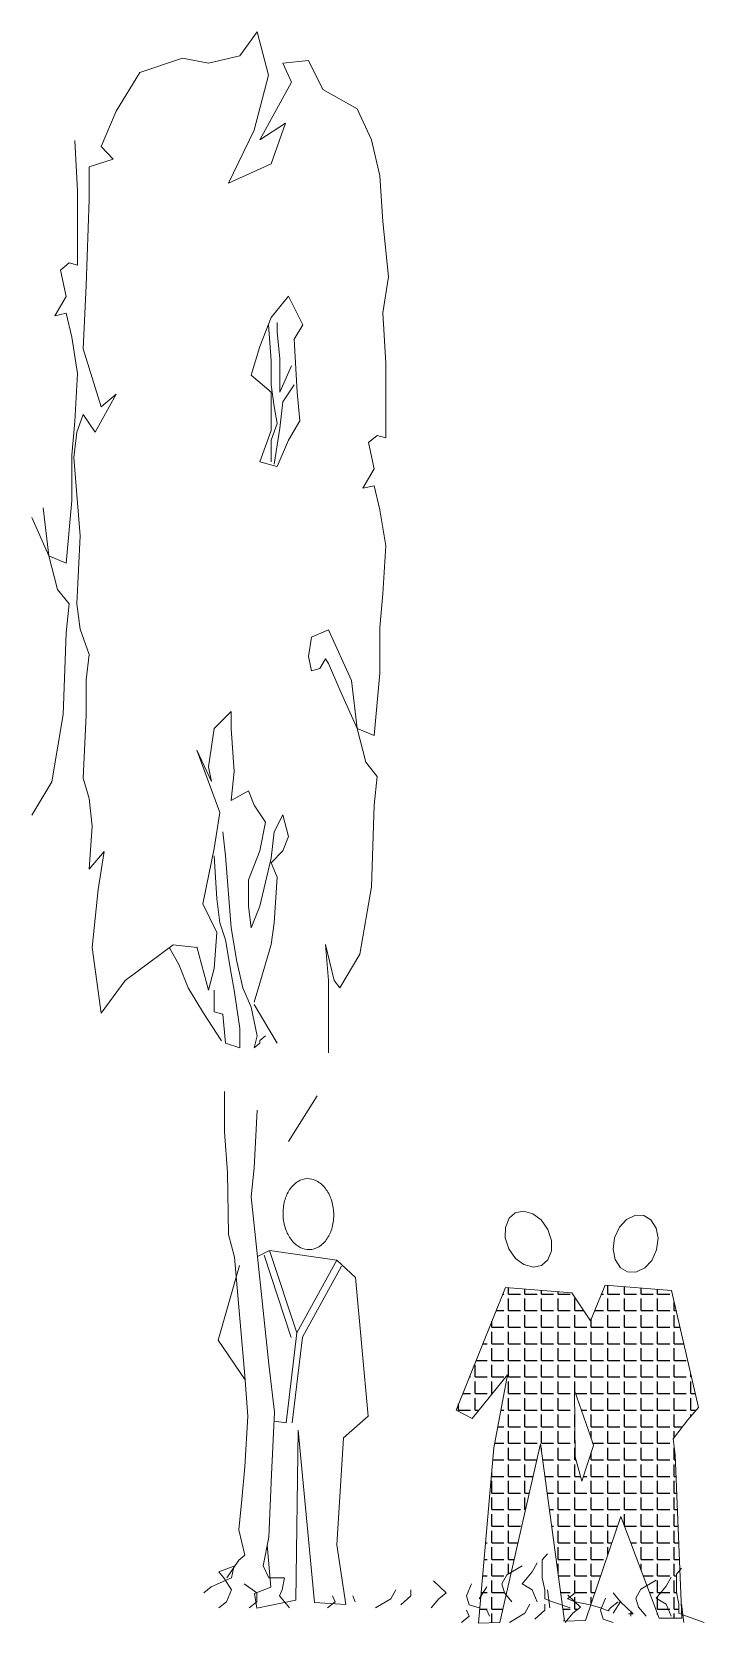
# Model space of a CAD drawing. Header units: millimetres. Extents: x 1319 to 32981, y -1505 to 15285.
# Drawn here: x 1319 to 1602, y -1505 to -835 of the extents above.
import ezdxf

# ---------------------------------------------------------------- set-up
doc = ezdxf.new("R2010")
doc.units = ezdxf.units.MM
doc.header["$MEASUREMENT"] = 0
doc.header["$PDMODE"] = 2
doc.layers.get('0').update_dxf_attribs({"lineweight": 5})
doc.layers.add('AS_3_6_018', color=92, linetype='Continuous')
doc.layers.add('Okna', color=7, linetype='Continuous', lineweight=9)
doc.layers.add('W. okna', color=7, linetype='Continuous', lineweight=13)

# ---------------------------------------------------------------- blocks, each defined once
blk = doc.blocks.new('SF5')
for points in [[(-10.61, 72.84), (-11.89, 72.08), (-12.85, 70.58), (-13.2, 68.77), (-12.92, 66.68), (-12.05, 64.77), (-10.79, 63.41), (-9.18, 62.66), (-7.69, 62.69), (-6.41, 63.45), (-5.45, 64.95), (-5.1, 66.77), (-5.37, 68.85), (-6.25, 70.77), (-7.51, 72.12), (-9.12, 72.88)], [(12.49, 73.31), (11.03, 73.62), (9.31, 73.17), (7.82, 72.07), (6.61, 70.35), (5.96, 68.34), (5.97, 66.49), (6.65, 64.85), (7.77, 63.87), (9.22, 63.56), (10.94, 64.01), (12.43, 65.11), (13.64, 66.84), (14.29, 68.84), (14.28, 70.69), (13.61, 72.34)], [(0.53, 25.01), (-1.61, 31.44), (-1.12, 32.93), (1.86, 41.36), (1.69, 29.41)]]:
    blk.add_lwpolyline(points, close=True)
blk.add_lwpolyline([(3.61, -0.14), (7.93, 31.77), (15.26, -0.43), (19.13, -0.53), (16.33, 31.05), (13.9, 44.18), (20.23, 36.31), (23.16, 37.78), (14.28, 59.9), (2.31, 58.93), (-1.03, 53.91), (-3.66, 60.28), (-15.63, 59.32), (-20.47, 38.27), (-18.56, 36.08), (-15.94, 32.64), (-16.25, 29.79), (-17.47, 0.39), (-13.37, 0.39), (-6.51, 18.7), (-0.13, -0.05), (3.74, -0.15), (3.71, 0.18)])

msp = doc.modelspace()

# ---------------------------------------------------------------- hatches: boundary and pattern name
at = {"layer": 'AS_3_6_018'}
h = msp.add_hatch(dxfattribs=at)
h.set_pattern_fill('ANGLE,_O', color=21)
h.set_pattern_definition([(0, (-20322.106, -591.1484), (0, 6.985), [5.08, -1.905]), (90, (-20322.106, -591.1484), (-6.985, 4e-16), [5.08, -1.905])])
h.paths.add_polyline_path([(1588.723, -1365.065), (1560.713, -1362.803), (1554.552, -1377.716), (1546.75, -1365.965), (1518.74, -1363.702), (1497.949, -1415.47), (1504.82, -1418.889), (1519.636, -1400.479), (1513.95, -1431.199), (1507.41, -1504.878), (1516.449, -1504.878), (1519.098, -1493.236), (1518.331, -1492.322), (1517.266, -1488.521), (1519.395, -1484.721), (1521.294, -1483.59), (1533.598, -1429.524), (1543.704, -1504.198), (1544.409, -1504.181), (1547.12, -1500.953), (1550.313, -1498.419), (1547.74, -1495.969), (1544.934, -1494.855), (1545.827, -1494.147), (1547.74, -1495.969), (1548.127, -1496.122), (1554.69, -1497.424), (1567.376, -1460.103), (1583.443, -1502.941), (1593.022, -1502.941), (1592.959, -1501.407), (1591.815, -1500.953), (1591.815, -1497.152), (1590.75, -1492.085), (1590.75, -1484.484), (1592.189, -1482.771), (1590.181, -1434.145), (1589.452, -1427.496), (1595.582, -1419.439), (1600.06, -1414.311)])
h.paths.add_polyline_path([(1547.8, -1407.085), (1554.778, -1426.806), (1555.923, -1430.299), (1550.908, -1445.348), (1548.207, -1435.045)], flags=16)

# ---------------------------------------------------------------- linework, layer by layer
at = {"lineweight": 5}
msp.add_lwpolyline([(1435.263, -1317.882, -0.1323442), (1439.174, -1318.794, -0.1066796), (1442.946, -1322.002, -0.083245), (1445.37, -1326.576, -0.0719119), (1446.427, -1332.463, -0.0719119), (1445.773, -1338.408, -0.083245), (1443.667, -1343.136, -0.1066796), (1440.122, -1346.594, -0.1323442), (1436.282, -1347.77, -0.1323442), (1432.371, -1346.858, -0.1066796), (1428.599, -1343.65, -0.083245), (1426.175, -1339.076, -0.0719119), (1425.118, -1333.189, -0.0719119), (1425.772, -1327.244, -0.083245), (1427.879, -1322.516, -0.1066796), (1431.423, -1319.058, -0.1323442)], format="xyb", close=True, dxfattribs=at)
at = {"layer": 'AS_3_6_018', "lineweight": 5}
for p, q in [((1406.917, -844.963), (1414.143, -834.846)), ((1414.143, -834.846), (1418.961, -853.057)), ((1364.763, -852.045), (1382.829, -845.975)), ((1382.829, -845.975), (1393.668, -847.999)), ((1393.668, -847.999), (1406.917, -844.963)), ((1424.983, -847.999), (1435.822, -846.987)), ((1428.596, -856.092), (1424.983, -847.999)), ((1435.822, -846.987), (1441.844, -859.127)), ((1354.798, -868.285), (1364.763, -852.045)), ((1418.961, -853.057), (1412.939, -876.326)), ((1415.348, -880.373), (1428.596, -856.092)), ((1441.844, -859.127), (1456.297, -867.22)), ((1348.464, -883.183), (1354.798, -868.285)), ((1462.319, -880.373), (1456.297, -867.22)), ((1412.939, -876.326), (1402.099, -898.583)), ((1426.187, -873.291), (1415.348, -880.373)), ((1420.165, -890.489), (1426.187, -873.291)), ((1338.578, -901.799), (1337.374, -880.553)), ((1353.531, -888.504), (1348.464, -883.183)), ((1465.932, -895.548), (1462.319, -880.373)), ((1343.396, -891.696), (1353.531, -888.504)), ((1402.099, -898.583), (1420.165, -890.489)), ((1343.396, -905.53), (1343.396, -891.696)), ((1467.137, -914.77), (1465.932, -895.548)), ((1338.578, -933.161), (1338.578, -901.799)), ((1342.129, -941.711), (1343.396, -905.53)), ((1469.545, -938.039), (1467.137, -914.77)), ((1331.352, -935.185), (1334.965, -932.149)), ((1333.761, -946.313), (1331.352, -935.185)), ((1334.965, -932.149), (1338.578, -933.161)), ((1467.137, -953.214), (1469.545, -938.039)), ((1340.863, -968.315), (1342.129, -941.711)), ((1328.943, -954.407), (1333.761, -946.313)), ((1427.392, -946.132), (1420.165, -955.238)), ((1433.414, -958.273), (1427.392, -946.132)), ((1333.761, -953.395), (1328.943, -954.407)), ((1336.17, -963.512), (1333.761, -953.395)), ((1420.165, -955.238), (1415.348, -967.378)), ((1418.961, -958.273), (1420.165, -973.448)), ((1422.574, -961.308), (1422.574, -957.261)), ((1429.8, -964.343), (1433.414, -958.273)), ((1468.341, -974.46), (1467.137, -953.214)), ((1338.578, -978.687), (1336.17, -963.512)), ((1423.778, -972.436), (1422.574, -961.308)), ((1431.005, -986.6), (1429.8, -964.343)), ((1348.464, -992.79), (1340.863, -968.315)), ((1415.348, -967.378), (1411.734, -979.518)), ((1420.165, -973.448), (1420.165, -983.565)), ((1423.778, -986.6), (1423.778, -972.436)), ((1428.596, -975.472), (1423.778, -986.6)), ((1468.341, -1005.822), (1468.341, -974.46)), ((1337.374, -998.921), (1338.578, -978.687)), ((1411.734, -979.518), (1420.165, -986.6)), ((1420.165, -983.565), (1421.37, -992.67)), ((1424.983, -990.647), (1429.8, -983.565)), ((1345.93, -1003.432), (1354.798, -987.47)), ((1354.798, -987.47), (1348.464, -992.79)), ((1420.165, -986.6), (1420.165, -1002.787)), ((1423.778, -1001.776), (1424.983, -990.647)), ((1432.209, -998.74), (1431.005, -986.6)), ((1338.329, -1003.432), (1340.863, -995.983)), ((1340.863, -995.983), (1345.93, -1003.432)), ((1421.37, -992.67), (1422.574, -999.752)), ((1336.17, -1013.085), (1337.374, -998.921)), ((1337.062, -1014.073), (1338.329, -1003.432)), ((1420.165, -1002.787), (1415.348, -1015.939)), ((1422.574, -999.752), (1420.165, -1006.834)), ((1421.37, -1016.951), (1423.778, -1001.776)), ((1427.392, -1006.834), (1432.209, -998.74)), ((1461.115, -1007.846), (1464.728, -1004.811)), ((1464.728, -1004.811), (1468.341, -1005.822)), ((1420.165, -1006.834), (1420.165, -1015.939)), ((1422.574, -1017.963), (1427.392, -1006.834)), ((1463.523, -1018.974), (1461.115, -1007.846)), ((1336.17, -1032.307), (1336.17, -1013.085)), ((1339.596, -1047.062), (1337.062, -1014.073)), ((1415.348, -1015.939), (1422.558, -1017.946)), ((1458.706, -1027.068), (1463.523, -1018.974)), ((1463.523, -1026.056), (1458.706, -1027.068)), ((1465.932, -1036.173), (1463.523, -1026.056)), ((1324.126, -1035.342), (1326.534, -1055.576)), ((1333.761, -1058.611), (1336.17, -1032.307)), ((1468.341, -1051.349), (1465.932, -1036.173)), ((1326.534, -1055.576), (1319.308, -1039.389)), ((1338.329, -1075.794), (1339.596, -1047.062)), ((1467.137, -1071.582), (1468.341, -1051.349)), ((1330.148, -1069.739), (1326.534, -1055.576)), ((1326.534, -1055.576), (1333.761, -1058.611)), ((1334.965, -1075.81), (1330.148, -1069.739)), ((1465.932, -1085.746), (1467.137, -1071.582)), ((1333.761, -1087.95), (1334.965, -1075.81)), ((1339.596, -1086.435), (1338.329, -1075.794)), ((1465.932, -1104.968), (1465.932, -1085.746)), ((1332.556, -1122.347), (1333.761, -1087.95)), ((1343.396, -1097.077), (1339.596, -1086.435)), ((1435.822, -1097.886), (1437.027, -1089.793)), ((1437.027, -1089.793), (1444.253, -1086.758)), ((1444.253, -1086.758), (1453.888, -1108.003)), ((1342.129, -1107.718), (1343.396, -1097.077)), ((1437.027, -1103.956), (1435.822, -1097.886)), ((1443.049, -1098.898), (1440.64, -1102.945)), ((1444.253, -1100.921), (1443.049, -1098.898)), ((1440.64, -1102.945), (1437.027, -1103.956)), ((1449.071, -1112.05), (1444.253, -1100.921)), ((1463.523, -1131.272), (1465.932, -1104.968)), ((1342.129, -1122.616), (1342.129, -1107.718)), ((1456.297, -1128.237), (1449.071, -1112.05)), ((1453.888, -1108.003), (1456.297, -1128.237)), ((1327.739, -1150.675), (1332.556, -1122.347)), ((1340.863, -1149.22), (1342.129, -1122.616)), ((1403.304, -1121.155), (1396.077, -1128.237)), ((1403.304, -1128.237), (1403.304, -1121.155)), ((1396.077, -1128.237), (1393.668, -1144.424)), ((1404.508, -1146.447), (1403.304, -1128.237)), ((1459.91, -1142.401), (1456.297, -1128.237)), ((1456.297, -1128.237), (1463.523, -1131.272)), ((1388.851, -1137.342), (1398.486, -1163.646)), ((1394.939, -1150.652), (1388.851, -1137.342)), ((1393.668, -1144.424), (1394.939, -1150.652)), ((1464.728, -1148.471), (1459.91, -1142.401)), ((1319.308, -1164.839), (1327.739, -1150.675)), ((1343.396, -1157.733), (1340.863, -1149.22)), ((1403.304, -1158.588), (1404.508, -1146.447)), ((1463.523, -1160.611), (1464.728, -1148.471)), ((1344.663, -1169.439), (1343.396, -1157.733)), ((1410.53, -1154.541), (1403.304, -1158.588)), ((1412.939, -1160.611), (1410.53, -1154.541)), ((1398.486, -1163.646), (1396.077, -1178.822)), ((1417.756, -1167.693), (1412.939, -1160.611)), ((1424.983, -1164.658), (1421.37, -1171.74)), ((1427.392, -1173.763), (1424.983, -1164.658)), ((1462.319, -1195.009), (1463.523, -1160.611)), ((1343.396, -1187.53), (1344.663, -1169.439)), ((1399.691, -1171.74), (1400.895, -1181.857)), ((1415.348, -1179.833), (1417.756, -1167.693)), ((1421.37, -1171.74), (1420.165, -1182.868)), ((1396.077, -1178.822), (1391.26, -1202.09)), ((1424.983, -1179.833), (1427.392, -1173.763)), ((1349.73, -1180.081), (1343.396, -1187.53)), ((1347.197, -1196.043), (1349.73, -1180.081)), ((1397.282, -1200.067), (1396.077, -1181.857)), ((1400.895, -1181.857), (1403.304, -1212.207)), ((1410.53, -1191.974), (1415.348, -1179.833)), ((1420.165, -1182.868), (1415.348, -1203.102)), ((1420.165, -1184.892), (1424.983, -1179.833)), ((1422.574, -1190.962), (1420.165, -1184.892)), ((1410.53, -1203.102), (1410.53, -1191.974)), ((1421.37, -1210.184), (1422.574, -1190.962)), ((1344.663, -1220.518), (1347.197, -1196.043)), ((1457.501, -1223.336), (1462.319, -1195.009)), ((1391.26, -1202.09), (1397.282, -1214.231)), ((1398.486, -1210.184), (1397.282, -1200.067)), ((1411.734, -1212.207), (1410.53, -1203.102)), ((1415.348, -1203.102), (1411.734, -1212.207)), ((1400.895, -1217.266), (1398.486, -1210.184)), ((1403.304, -1212.207), (1405.712, -1226.371)), ((1420.165, -1219.289), (1421.37, -1210.184)), ((1378.868, -1219.454), (1358.598, -1234.352)), ((1389.003, -1220.518), (1378.868, -1219.454)), ((1397.282, -1214.231), (1396.077, -1229.406)), ((1403.304, -1231.43), (1400.895, -1217.266)), ((1415.348, -1235.476), (1420.165, -1219.289)), ((1444.253, -1234.465), (1443.049, -1219.289)), ((1443.049, -1219.289), (1446.662, -1234.465)), ((1348.464, -1248.186), (1344.663, -1220.518)), ((1381.402, -1227.967), (1377.241, -1220.715)), ((1393.668, -1238.511), (1388.851, -1220.301)), ((1405.712, -1226.371), (1408.121, -1237.5)), ((1449.071, -1237.5), (1457.501, -1223.336)), ((1385.202, -1237.545), (1381.402, -1227.967)), ((1396.077, -1229.406), (1393.668, -1238.511)), ((1404.508, -1238.511), (1403.304, -1231.43)), ((1358.598, -1234.352), (1348.464, -1248.186)), ((1391.536, -1248.186), (1385.202, -1237.545)), ((1396.077, -1238.511), (1396.077, -1247.617)), ((1406.917, -1254.698), (1404.508, -1238.511)), ((1408.121, -1237.5), (1411.734, -1245.593)), ((1412.939, -1243.57), (1415.348, -1235.476)), ((1444.253, -1264.815), (1444.253, -1234.465)), ((1446.662, -1234.465), (1449.071, -1237.5)), ((1411.734, -1245.593), (1414.143, -1257.734)), ((1412.939, -1244.582), (1422.574, -1260.769)), ((1399.137, -1259.892), (1391.536, -1248.186)), ((1396.077, -1247.617), (1399.691, -1248.628)), ((1399.691, -1248.628), (1400.895, -1260.769)), ((1406.917, -1262.792), (1406.917, -1254.698)), ((1414.143, -1257.734), (1412.939, -1262.792)), ((1415.348, -1259.757), (1417.756, -1257.734)), ((1415.348, -1260.769), (1415.348, -1259.757)), ((1400.895, -1260.769), (1406.917, -1262.792)), ((1412.939, -1262.792), (1415.348, -1260.769)), ((1400.404, -1298.201), (1400.404, -1281.175)), ((1427.392, -1302.248), (1439.435, -1283.026)), ((1412.939, -1313.377), (1414.143, -1289.096)), ((1401.671, -1315.228), (1400.404, -1298.201)), ((1411.734, -1325.517), (1412.939, -1313.377)), ((1402.188, -1341.331), (1401.671, -1315.228)), ((1419.1, -1395.997), (1411.734, -1325.517)), ((1404.722, -1350.908), (1402.188, -1341.331)), ((1409.037, -1400.906), (1404.722, -1350.908)), ((1421.509, -1416.231), (1419.1, -1395.997)), ((1410.304, -1417.932), (1409.037, -1400.906)), ((1409.037, -1439.215), (1410.304, -1417.932)), ((1420.304, -1442.535), (1421.509, -1416.231)), ((1407.77, -1453.049), (1409.037, -1439.215)), ((1419.1, -1468.839), (1420.304, -1442.535)), ((1406.503, -1465.819), (1407.77, -1453.049)), ((1409.037, -1476.46), (1406.503, -1465.819)), ((1416.691, -1480.979), (1419.1, -1468.839)), ((1404.87, -1481.014), (1398.082, -1483.454)), ((1401.436, -1486.038), (1406.503, -1478.589)), ((1406.503, -1478.589), (1409.037, -1476.46)), ((1419.1, -1486.038), (1416.691, -1480.979)), ((1525.78, -1480.92), (1519.395, -1484.721)), ((1530.036, -1483.454), (1532.165, -1479.653)), ((1534.293, -1478.386), (1536.421, -1475.853)), ((1534.293, -1485.988), (1534.293, -1478.386)), ((1403.402, -1485.988), (1394.889, -1489.788)), ((1398.082, -1483.454), (1400.21, -1485.988)), ((1400.21, -1485.988), (1403.402, -1491.055)), ((1404.175, -1482.031), (1403.402, -1485.988)), ((1425.606, -1486.038), (1419.1, -1486.038)), ((1424.685, -1491.055), (1425.75, -1485.988)), ((1488.534, -1487.254), (1493.855, -1492.322)), ((1519.395, -1484.721), (1517.266, -1488.521)), ((1525.78, -1488.521), (1530.036, -1483.454)), ((1535.357, -1491.055), (1534.293, -1485.988)), ((1582.237, -1487.017), (1575.852, -1490.818)), ((1586.494, -1489.551), (1588.622, -1485.751)), ((1590.75, -1484.484), (1592.879, -1481.95)), ((1590.75, -1492.085), (1590.75, -1484.484)), ((1394.889, -1489.788), (1391.697, -1492.322)), ((1403.402, -1491.055), (1401.274, -1496.122)), ((1414.044, -1492.322), (1408.723, -1488.521)), ((1414.044, -1496.122), (1414.044, -1492.322)), ((1423.621, -1493.589), (1424.685, -1491.055)), ((1427.878, -1498.656), (1423.621, -1493.589)), ((1445.968, -1493.589), (1447.033, -1496.122)), ((1455.546, -1496.122), (1454.482, -1493.589)), ((1472.572, -1491.055), (1470.444, -1494.855)), ((1474.7, -1497.389), (1478.957, -1493.589)), ((1478.957, -1493.589), (1478.957, -1491.055)), ((1493.855, -1492.322), (1490.663, -1494.855)), ((1502.368, -1493.589), (1504.497, -1488.521)), ((1503.432, -1497.389), (1502.368, -1493.589)), ((1507.689, -1494.855), (1510.882, -1489.788)), ((1517.266, -1488.521), (1518.331, -1492.322)), ((1518.331, -1492.322), (1521.523, -1496.122)), ((1530.036, -1491.055), (1525.78, -1488.521)), ((1532.165, -1496.122), (1530.036, -1491.055)), ((1535.357, -1494.855), (1535.357, -1491.055)), ((1536.421, -1491.055), (1537.485, -1498.656)), ((1544.934, -1494.855), (1548.127, -1492.322)), ((1544.992, -1493.352), (1550.313, -1498.419)), ((1558.826, -1499.686), (1560.954, -1494.619)), ((1567.281, -1496.122), (1564.089, -1492.322)), ((1575.852, -1490.818), (1573.724, -1494.619)), ((1573.724, -1494.619), (1574.788, -1498.419)), ((1582.237, -1494.619), (1586.494, -1489.551)), ((1586.494, -1497.152), (1582.237, -1494.619)), ((1591.815, -1497.152), (1590.75, -1492.085)), ((1401.274, -1496.122), (1398.082, -1498.656)), ((1398.082, -1498.656), (1398.082, -1498.656)), ((1410.851, -1498.656), (1414.044, -1496.122)), ((1447.033, -1496.122), (1443.84, -1498.656)), ((1470.444, -1494.855), (1464.059, -1498.656)), ((1490.663, -1494.855), (1487.47, -1498.656)), ((1502.426, -1499.686), (1503.49, -1502.22)), ((1507.689, -1498.656), (1503.432, -1497.389)), ((1512.003, -1502.22), (1510.939, -1499.686)), ((1526.901, -1500.953), (1520.517, -1504.753)), ((1529.03, -1497.152), (1526.901, -1500.953)), ((1531.158, -1503.486), (1535.415, -1499.686)), ((1538.549, -1496.122), (1535.357, -1494.855)), ((1535.415, -1499.686), (1535.415, -1497.152)), ((1545.998, -1498.656), (1538.549, -1496.122)), ((1547.12, -1500.953), (1543.928, -1504.753)), ((1548.127, -1496.122), (1544.934, -1494.855)), ((1550.313, -1498.419), (1547.12, -1500.953)), ((1554.512, -1497.389), (1548.127, -1496.122)), ((1558.768, -1498.656), (1554.512, -1497.389)), ((1561.961, -1499.923), (1558.768, -1498.656)), ((1559.89, -1503.486), (1558.826, -1499.686)), ((1563.025, -1498.656), (1561.961, -1499.923)), ((1566.217, -1496.122), (1563.025, -1498.656)), ((1564.147, -1500.953), (1567.339, -1495.885)), ((1572.602, -1501.19), (1567.281, -1496.122)), ((1574.788, -1498.419), (1577.981, -1502.22)), ((1588.622, -1502.22), (1586.494, -1497.152)), ((1591.815, -1500.953), (1591.815, -1497.152)), ((1595.007, -1502.22), (1591.815, -1500.953)), ((1592.879, -1497.152), (1593.943, -1504.753)), ((1503.49, -1502.22), (1500.298, -1504.753)), ((1564.147, -1504.753), (1559.89, -1503.486)), ((1602.456, -1504.753), (1595.007, -1502.22))]:
    msp.add_line(p, q, dxfattribs=at)
msp.add_point((1571.538, -1501.19), dxfattribs=at)
at = {"layer": 'Okna', "lineweight": 5}
for p, q in [((1414.36, -1350.64), (1419.47, -1348.123)), ((1428.585, -1384.744), (1417.113, -1350.085)), ((1419.47, -1348.123), (1447.745, -1352.182)), ((1430.942, -1382.782), (1419.47, -1348.123)), ((1447.745, -1352.182), (1430.942, -1382.782)), ((1447.745, -1352.182), (1455.642, -1359.561)), ((1397.817, -1385.944), (1406.733, -1354.396)), ((1449.709, -1354.732), (1433.267, -1384.676)), ((1455.642, -1359.561), (1460.991, -1417.968)), ((1409.167, -1402.658), (1397.817, -1385.944)), ((1430.942, -1382.782), (1426.372, -1420.678)), ((1433.267, -1384.676), (1428.925, -1420.678)), ((1426.372, -1420.678), (1421.333, -1420.071)), ((1460.991, -1417.968), (1450.547, -1426.976)), ((1431.442, -1423.765), (1430.423, -1495.347)), ((1438.32, -1496.374), (1431.442, -1423.765)), ((1450.547, -1426.976), (1447.745, -1472.102)), ((1419.979, -1489.997), (1418.465, -1472.041)), ((1447.745, -1472.102), (1451.566, -1497.296)), ((1413.101, -1492.568), (1419.979, -1489.997)), ((1414.12, -1498.84), (1413.101, -1492.568)), ((1430.423, -1495.347), (1414.12, -1498.84)), ((1451.566, -1497.296), (1438.32, -1496.374))]:
    msp.add_line(p, q, dxfattribs=at)

# ---------------------------------------------------------------- block references
at = {"layer": 'W. okna', "lineweight": 5, "xscale": -2.340000000000146, "yscale": 2.340000000000146, "zscale": 2.34}
msp.add_blockref('SF5', (1552.151, -1503.864), dxfattribs=at)

doc.saveas('drawing.dxf')
